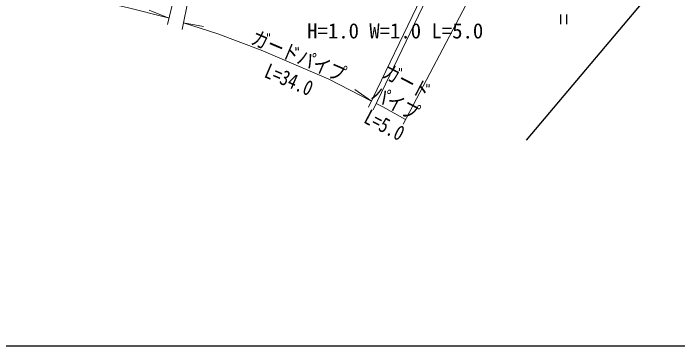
# Model space of a CAD drawing. Units: millimetres at full size, sheet at 1:1000; details may follow other scales. Extents: x 40000 to 680000, y 20000 to 380000.
# Drawn here: x 473884 to 553871, y 205000 to 245038 of the extents above; entities that cross this region are included whole.
import ezdxf
from ezdxf.enums import TextEntityAlignment as Align

# ---------------------------------------------------------------- set-up
doc = ezdxf.new("R2010")
doc.units = ezdxf.units.MM
doc.header["$LTSCALE"] = 1000
for name, color, linetype, lineweight in [('M-BGD', 7, 'Continuous', 25), ('M-BMK-OTRS', 5, 'Continuous', 25), ('M-STR-HTXT', 7, 'Continuous', 13), ('M-TTL-BAND', 7, 'Continuous', 25)]:
    doc.layers.add(name, color=color, linetype=linetype, lineweight=lineweight)
doc.styles.add('ＭＳ ゴシック', font='')
doc.styles.get('ＭＳ ゴシック').set_extended_font_data('MS Gothic')

msp = doc.modelspace()

# ---------------------------------------------------------------- linework, layer by layer
at = {"layer": 'M-BGD'}
for p, q in [((539763, 244886), (539763, 243712)), ((540463, 244886), (540463, 243712))]:
    msp.add_line(p, q, dxfattribs=at)
at = {"layer": 'M-BMK-OTRS'}
msp.add_line((535658, 229740), (578774, 281006), dxfattribs=at)
at = {"layer": 'M-STR-HTXT'}
for p, q in [((492441, 243669), (500737, 278551)), ((494207, 243073), (501312, 278419)), ((531385, 264594), (516665, 233713)), ((532056, 264396), (517195, 233424)), ((536767, 262076), (520810, 231680)), ((492525, 244472), (490258, 245414)), ((494369, 243878), (496788, 243459)), ((517021, 234459), (515013, 235872))]:
    msp.add_line(p, q, dxfattribs=at)
for points in [[(406748, 258445), (458944, 251236), (469667, 249495), (480616, 247320), (487594, 245754), (492525, 244472), (492625, 244440)], [(494369, 243878), (498500, 242550), (503730, 240577), (511869, 237100), (517021, 234459)], [(517560, 234183), (518352, 233777), (521101, 232234)]]:
    msp.add_lwpolyline(points, dxfattribs=at)
at = {"layer": 'M-TTL-BAND'}
msp.add_line((40000, 205000), (579000, 205000), dxfattribs=at)

# ---------------------------------------------------------------- texts
at = {"layer": 'M-STR-HTXT', "style": 'ＭＳ ゴシック'}
msp.add_text('H=1.0 W=1.0 L=5.0', height=1833, dxfattribs=at).set_placement((509262, 242925), align=Align.MIDDLE_LEFT)
at = {"layer": 'M-STR-HTXT', "style": 'ＭＳ ゴシック', "width": 0.8}
for s, rotation, p in [('ガードパイプ', 336.868, (507677, 238552)), ('L=34.0', 336.868, (506506, 235714)), ('ガード', 332.303, (520585, 235537)), ('パイプ', 332.303, (519219, 232932)), ('L=5.0', 332.303, (517896, 230279))]:
    msp.add_text(s, height=1833, rotation=rotation, dxfattribs=at).set_placement(p, align=Align.BOTTOM_CENTER)

doc.saveas('drawing.dxf')
